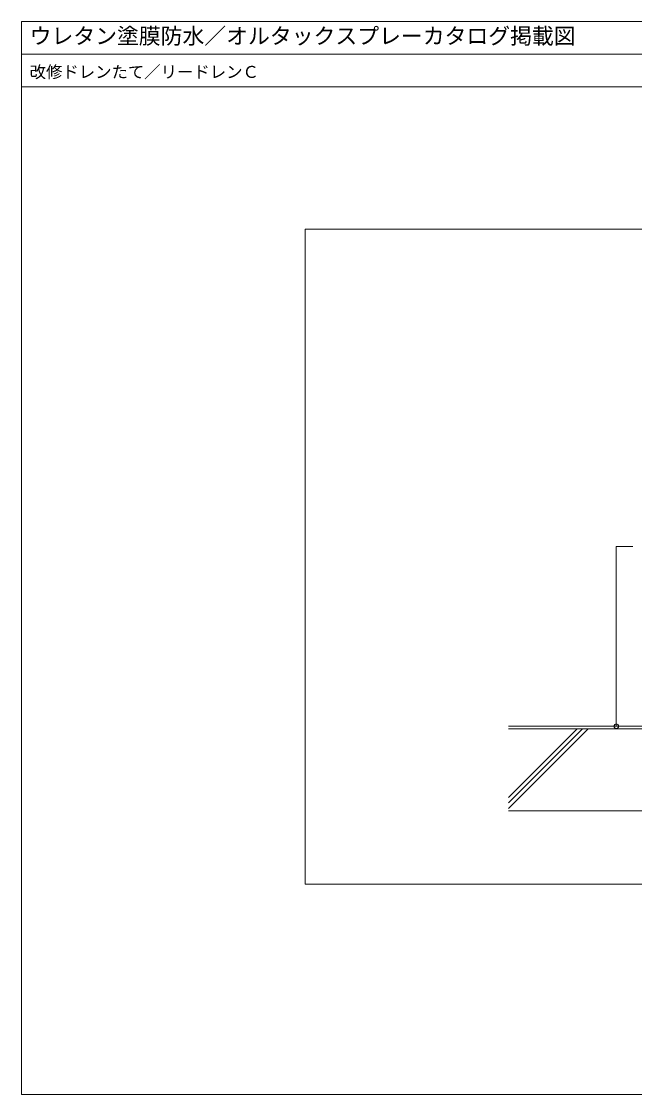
# Model space of a CAD drawing. Units: millimetres, scale not verified. Extents: x -1420 to 1420, y -983 to 983.
# Drawn here: x -1420 to -297, y -983 to 983 of the extents above; entities that cross this region are included whole.
import ezdxf
from ezdxf.enums import TextEntityAlignment as Align

# ---------------------------------------------------------------- set-up
doc = ezdxf.new("R2010")
doc.units = ezdxf.units.MM
doc.header["$LTSCALE"] = 3
for name, color, linetype, lineweight in [('0-0_0', 7, 'Continuous', 18), ('0-1_WAKU', 7, 'Continuous', 18), ('0-4_KUTAI', 3, 'Continuous', 18), ('0-5_BOUSUI', 1, 'Continuous', 18), ('0-6_HATCH', 9, 'Continuous', 18), ('0-7_MOJI', 7, 'Continuous', 18)]:
    doc.layers.add(name, color=color, linetype=linetype, lineweight=lineweight)
doc.styles.add('ＭＳ ゴシック', font='')
doc.styles.get('ＭＳ ゴシック').set_extended_font_data('MS Gothic')

msp = doc.modelspace()

# ---------------------------------------------------------------- linework, layer by layer
at = {"layer": '0-0_0'}
msp.add_line((-1420, 922.71), (1420, 922.71), dxfattribs=at)
msp.add_lwpolyline([(-900, -597.652), (900, -597.652), (900, 602.348), (-900, 602.348)], close=True, dxfattribs=at)
at = {"layer": '0-1_WAKU'}
for points in [[(-1420, -982.652), (1420, -982.652), (1420, 982.71), (-1420, 982.71)], [(1420, 862.71), (-1420, 862.71), (-1420, 982.71), (1420, 982.71)]]:
    msp.add_lwpolyline(points, close=True, dxfattribs=at)
at = {"layer": '0-4_KUTAI'}
for p, q in [((-139.5, -313.037), (-527.5, -313.037)), ((-527.5, -463.037), (-65.5, -463.037))]:
    msp.add_line(p, q, dxfattribs=at)
at = {"layer": '0-5_BOUSUI'}
msp.add_lwpolyline([(-50.005, -330.275), (-129.404, -307.537), (-183.158, -307.537), (-185.024, -308.037), (-527.5, -308.037)], dxfattribs=at)
at = {"layer": '0-6_HATCH'}
for p, q in [((-527.5, -458.479), (-382.058, -313.037)), ((-527.5, -438.68), (-401.857, -313.037)), ((-527.5, -448.58), (-391.957, -313.037))]:
    msp.add_line(p, q, dxfattribs=at)
at = {"layer": '0-7_MOJI'}
for p in [(-300.257, 21.395), (-330.257, -308.037)]:
    msp.add_line(p, (-330.257, 21.395), dxfattribs=at)
msp.add_circle((-330.257, -308.037), 4, dxfattribs=at)

# ---------------------------------------------------------------- texts
at = {"layer": '0-1_WAKU', "style": 'ＭＳ ゴシック'}
for s, height, p in [('ウレタン塗膜防水／オルタックスプレーカタログ掲載図', 29.33, (-1405, 932.71)), ('改修ドレンたて／リードレンＣ', 21.99, (-1405, 872.71))]:
    msp.add_text(s, height=height, dxfattribs=at).set_placement(p, align=Align.BOTTOM_LEFT)

doc.saveas('drawing.dxf')
